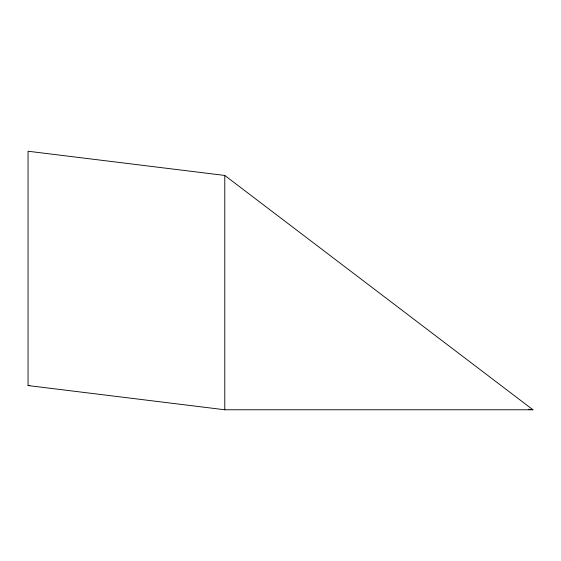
<?xml version="1.0" encoding="UTF-8"?>
<svg xmlns="http://www.w3.org/2000/svg" width="561" height="561" viewBox="0 0 561 561"><rect width="100%" height="100%" fill="white"/><g stroke="black" fill="none" stroke-linecap="round" stroke-linejoin="round"><path stroke-width="0.84" d="M28.05 385.554L224.779 409.768L532.95 409.768L224.779 175.446L28.05 151.232L28.05 385.554L29.803 385.554M528.616 409.235L532.95 409.768M224.779 175.446L224.779 409.768"/></g></svg>
